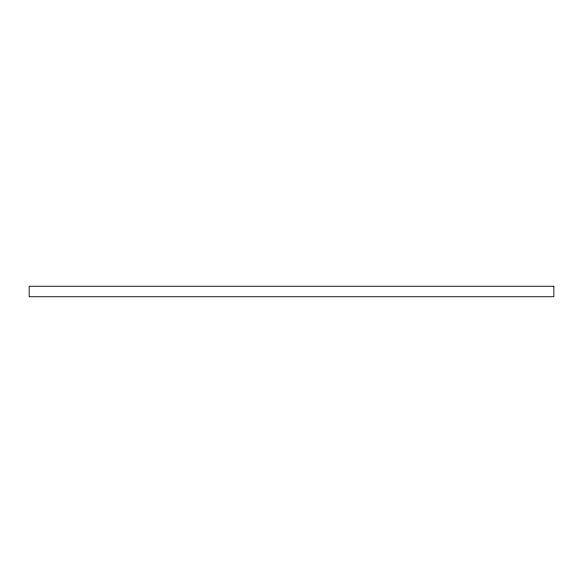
<?xml version="1.0" encoding="UTF-8"?>
<svg xmlns="http://www.w3.org/2000/svg" width="583" height="583" viewBox="0 0 583 583"><rect width="100%" height="100%" fill="white"/><g stroke="black" fill="none" stroke-linecap="round" stroke-linejoin="round"><path stroke-width="0.87" d="M553.85 286.253L29.15 286.253L29.15 296.747L553.85 296.747L553.85 286.253"/></g></svg>
